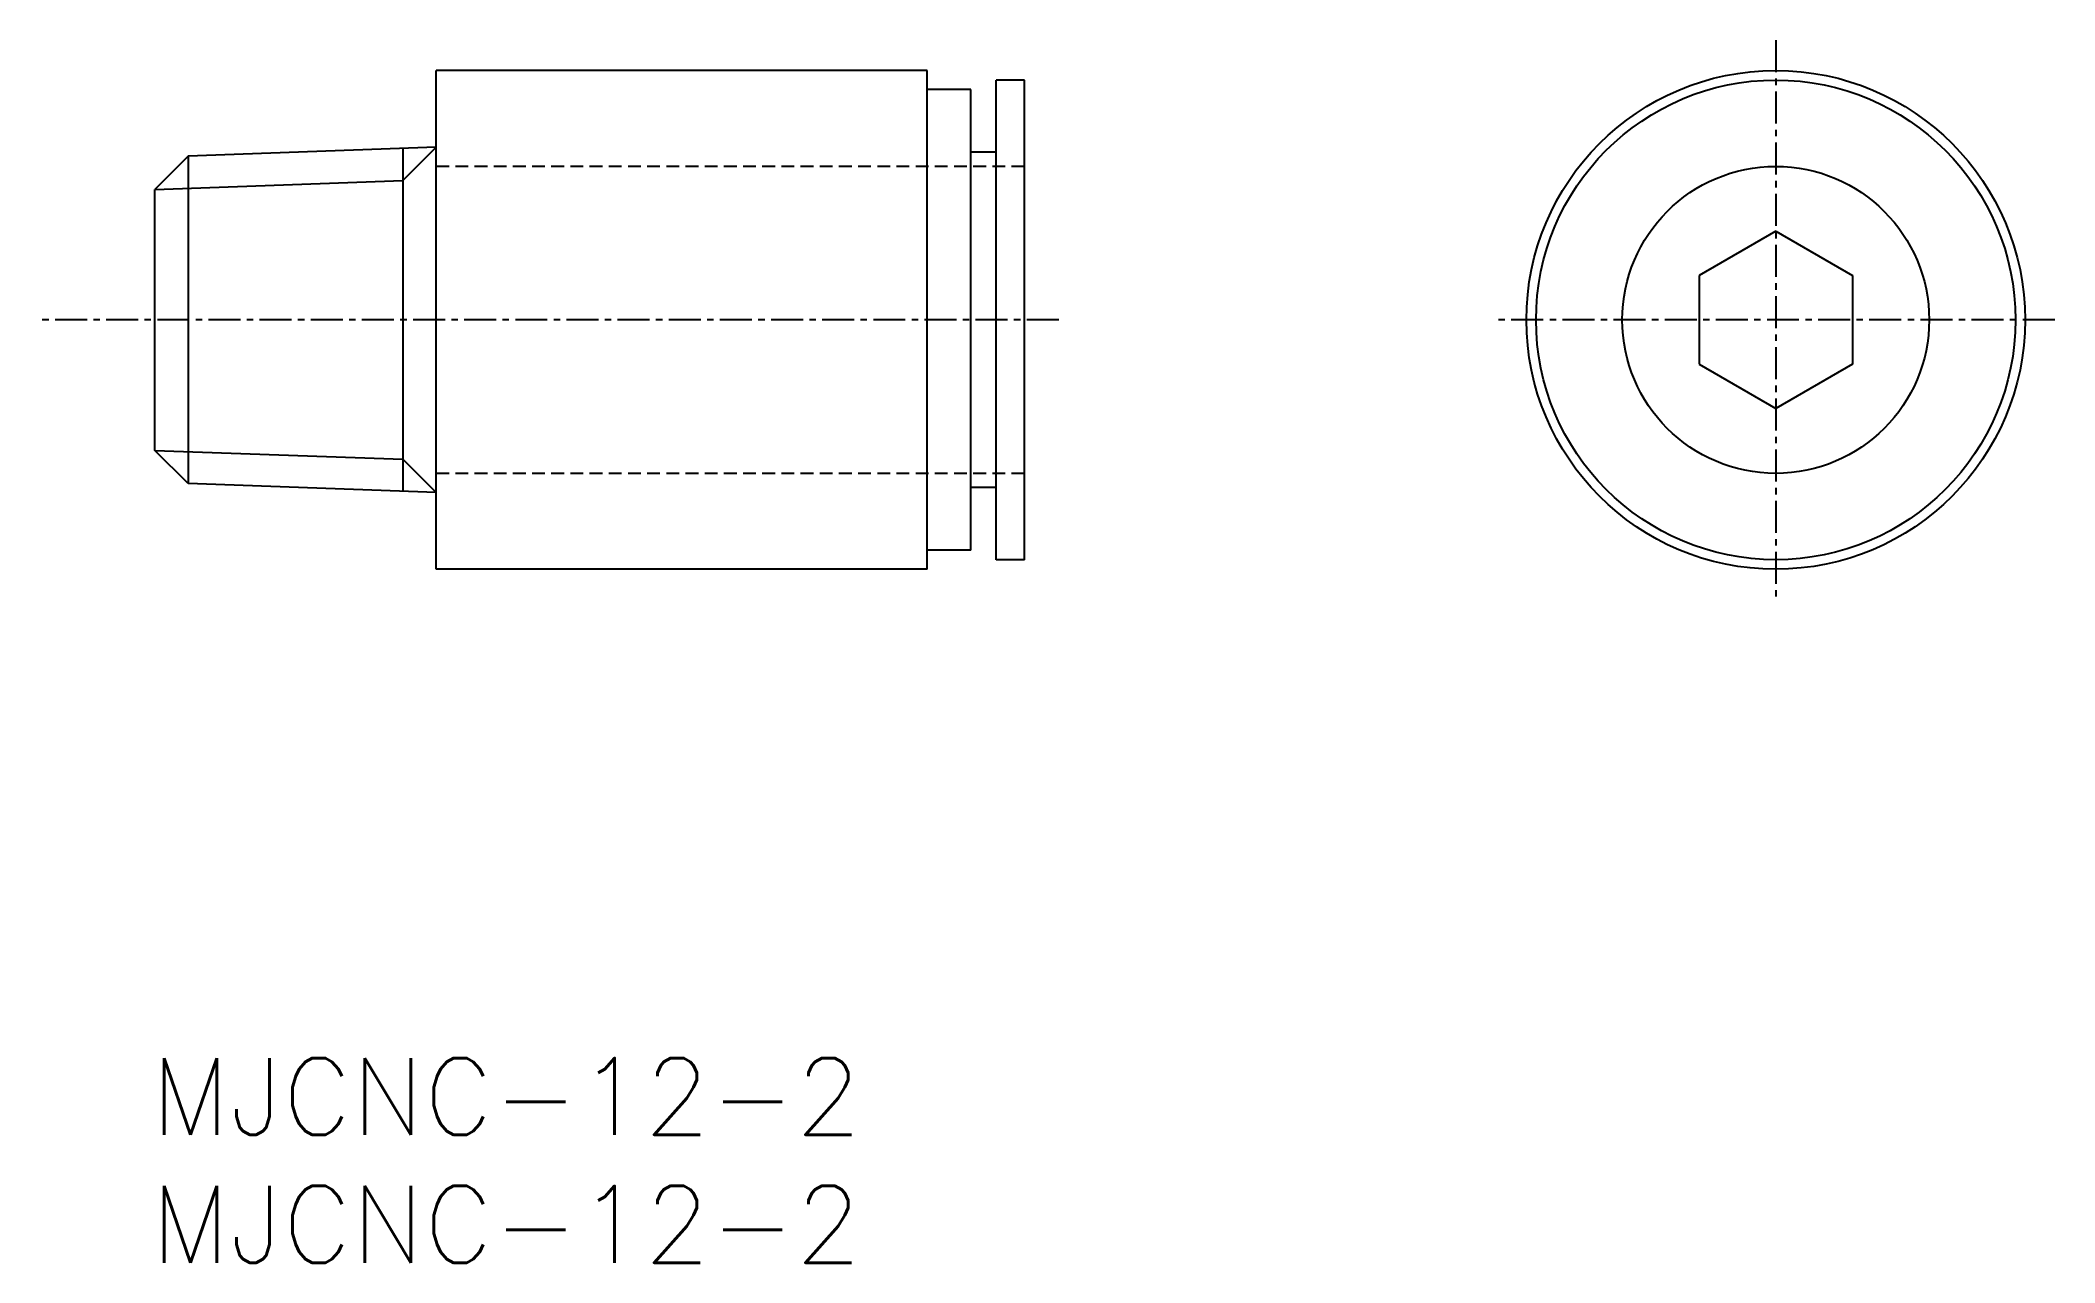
# Model space of a CAD drawing. Extents: x -4.3 to 74.4, y 0 to 47.8.
import ezdxf

# ---------------------------------------------------------------- set-up
doc = ezdxf.new("R2010")
doc.units = 0
doc.linetypes.add('CENTER', pattern=[2, 1.25, -0.25, 0.25, -0.25])
doc.linetypes.add('DASHED', pattern=[0.75, 0.5, -0.25])
doc.layers.get('0').update_dxf_attribs({"linetype": 'CONTINUOUS'})
doc.layers.add('CENTER', color=1, linetype='CENTER')
doc.styles.get("Standard").update_dxf_attribs({"font": 'txt.shx'})

# ---------------------------------------------------------------- blocks, each defined once
blk = doc.blocks.new('*U4')
at = {"color": 7, "linetype": 'CONTINUOUS'}
blk.add_text('MJCNC-12-2', height=3, dxfattribs=at).set_placement((0, 0))
blk = doc.blocks.new('*U5')
at = {"color": 7, "linetype": 'CONTINUOUS'}
blk.add_text('MJCNC-12-2', height=3, dxfattribs=at).set_placement((0, 5))

msp = doc.modelspace()

# ---------------------------------------------------------------- linework, layer by layer
at = {"color": 7, "linetype": 'CONTINUOUS'}
for p, q in [((11.151, 27.108), (11.151, 46.608)), ((30.351, 46.608), (11.151, 46.608)), ((30.351, 27.108), (30.351, 46.608)), ((32.051, 45.858), (30.351, 45.858)), ((32.051, 27.858), (32.051, 45.858)), ((33.051, 27.483), (33.051, 46.233)), ((34.151, 46.233), (33.051, 46.233)), ((34.151, 27.483), (34.151, 46.233)), ((11.151, 43.608), (1.451, 43.258)), ((9.851, 43.561), (9.851, 30.155)), ((33.051, 43.408), (32.051, 43.408)), ((1.451, 43.258), (0.151, 41.958)), ((1.451, 43.258), (1.451, 30.458)), ((0.151, 31.758), (0.151, 41.958)), ((63.535, 40.322), (60.535, 38.59)), ((63.535, 40.322), (66.535, 38.59)), ((60.535, 38.59), (60.535, 35.126)), ((66.535, 38.59), (66.535, 35.126)), ((60.535, 35.126), (63.535, 33.394)), ((66.535, 35.126), (63.535, 33.394)), ((1.451, 30.458), (0.151, 31.758)), ((11.151, 30.108), (1.451, 30.458)), ((33.051, 30.308), (32.051, 30.308)), ((32.051, 27.858), (30.351, 27.858)), ((30.351, 27.108), (11.151, 27.108)), ((34.151, 27.483), (33.051, 27.483))]:
    msp.add_line(p, q, dxfattribs=at)
at = {"color": 3, "linetype": 'CONTINUOUS'}
for p, q in [((11.151, 43.608), (9.851, 42.308)), ((0.151, 41.958), (9.851, 42.308)), ((0.151, 31.758), (9.851, 31.408)), ((11.151, 30.108), (9.851, 31.408))]:
    msp.add_line(p, q, dxfattribs=at)
at = {"color": 3, "linetype": 'DASHED'}
for p, q in [((34.151, 42.858), (11.151, 42.858)), ((11.151, 30.858), (11.151, 42.858)), ((34.151, 30.858), (11.151, 30.858))]:
    msp.add_line(p, q, dxfattribs=at)
at = {"color": 7, "linetype": 'CONTINUOUS'}
for radius in [9.75, 9.375, 6]:
    msp.add_circle((63.535, 36.858), radius, dxfattribs=at)
at = {"layer": 'CENTER', "color": 1, "linetype": 'CENTER'}
for p, q in [((63.535, 47.788), (63.535, 25.929)), ((35.495, 36.858), (-4.333, 36.858)), ((74.444, 36.858), (52.627, 36.858))]:
    msp.add_line(p, q, dxfattribs=at)

# ---------------------------------------------------------------- block references
at = {"color": 7, "linetype": 'CONTINUOUS'}
for name in ['*U5', '*U4']:
    msp.add_blockref(name, (0, 0), dxfattribs=at)

doc.saveas('drawing.dxf')
